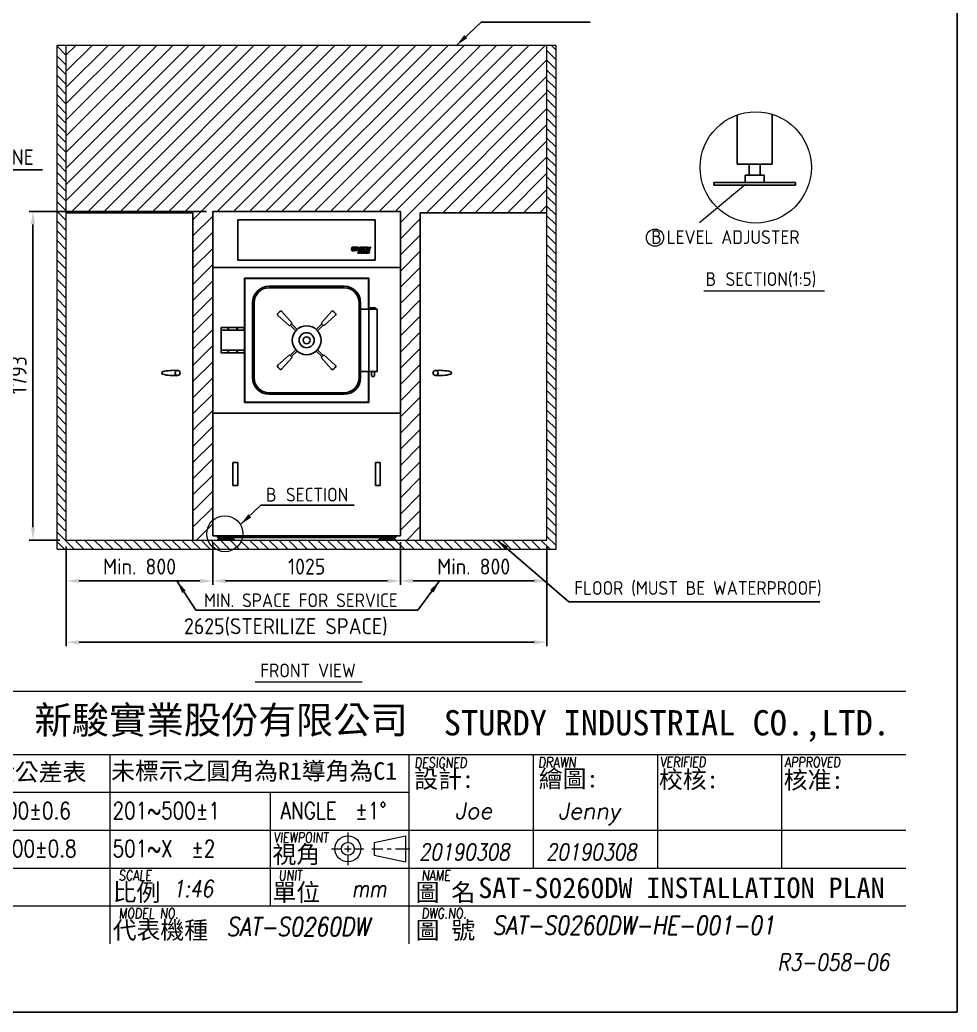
# Model space of a CAD drawing. Header units: millimetres. Extents: x -215875 to 13478, y -2277 to 9476.
# Drawn here: x 8358 to 13478, y 0 to 5417 of the extents above; entities that cross this region are included whole.
import ezdxf

# ---------------------------------------------------------------- set-up
doc = ezdxf.new("R2010")
doc.units = ezdxf.units.MM
doc.header["$MEASUREMENT"] = 0
doc.linetypes.add('HIDDEN', pattern=[9.525, 6.35, -3.175])
doc.layers.get('0').update_dxf_attribs({"lineweight": 25})
for name, color, linetype, lineweight in [('D', 3, 'Continuous', 13), ('DIM', 3, 'Continuous', 9), ('F', 7, 'Continuous', 15), ('H', 2, 'HIDDEN', 15), ('S', 4, 'Continuous', 15), ('T', 4, 'Continuous', 15)]:
    doc.layers.add(name, color=color, linetype=linetype, lineweight=lineweight)
doc.styles.get("Standard").update_dxf_attribs({"font": 'KAIU.TTF'})
doc.styles.add('STU25', font='isocp2.shx')
doc.styles.add('Text', font='romans.shx', dxfattribs={"width": 0.8, "oblique": 10})
doc.dimstyles.new('STU25', dxfattribs={"dimscale": 35, "dimtxt": 2.5, "dimasz": 2, "dimexe": 0.6, "dimexo": 1, "dimgap": 1, "dimtad": 1, "dimdsep": 46, "dimtxsty": 'STU25', "dimcen": 2, "dimazin": 2, "dimtfac": 1, "dimtmove": 0, "dimatfit": 3, "dimfxl": 0, "dimtolj": 1, "dimtzin": 0, "dimarcsym": 0})
doc.dimstyles.new('STU25$7', dxfattribs={"dimscale": 35, "dimtxt": 2.5, "dimasz": 2, "dimexe": 1.25, "dimexo": 0.625, "dimgap": 1, "dimtad": 0, "dimdec": 4, "dimdsep": 46, "dimtxsty": 'STU25', "dimcen": 2.5, "dimazin": 2, "dimtfac": 1, "dimtdec": 4, "dimtmove": 0, "dimatfit": 3, "dimfxl": 0, "dimtolj": 1, "dimtzin": 0, "dimarcsym": 0})

# ---------------------------------------------------------------- blocks, each defined once
blk = doc.blocks.new('*D5')
at = {"layer": 'D', "color": 0, "lineweight": -2}
for p, q in [((9412.4, 2565.1), (9412.4, 2332.7)), ((8612.4, 2542.1), (8612.4, 2332.7)), ((8682.4, 2353.7), (9342.4, 2353.7))]:
    blk.add_line(p, q, dxfattribs=at)
at = {"layer": 'D', "color": 0}
for points in [[(8682.4, 2365.4), (8682.4, 2342), (8612.4, 2353.7)], [(9342.4, 2342), (9342.4, 2365.4), (9412.4, 2353.7)]]:
    blk.add_solid(points, dxfattribs=at)
at = {"layer": 'Defpoints', "color": 0}
for p in [(9412.4, 2600.1), (8612.4, 2577.1), (9412.4, 2353.7)]:
    blk.add_point(p, dxfattribs=at)
at = {"layer": 'D', "color": 0, "insert": (9012.4, 2432.4), "char_height": 87.5, "attachment_point": 5, "style": 'STU25'}
blk.add_mtext('\\A1;Min. 800', dxfattribs=at)
blk = doc.blocks.new('*D6')
at = {"layer": 'D', "color": 0, "lineweight": -2}
for p, q in [((10437.4, 2565.1), (10437.4, 2332.7)), ((11237.4, 2542.1), (11237.4, 2332.7)), ((10507.4, 2353.7), (11167.4, 2353.7))]:
    blk.add_line(p, q, dxfattribs=at)
at = {"layer": 'D', "color": 0}
for points in [[(10507.4, 2365.4), (10507.4, 2342), (10437.4, 2353.7)], [(11167.4, 2342), (11167.4, 2365.4), (11237.4, 2353.7)]]:
    blk.add_solid(points, dxfattribs=at)
at = {"layer": 'Defpoints', "color": 0}
for p in [(10437.4, 2600.1), (11237.4, 2577.1), (11237.4, 2353.7)]:
    blk.add_point(p, dxfattribs=at)
at = {"layer": 'D', "color": 0, "insert": (10837.4, 2432.4), "char_height": 87.5, "attachment_point": 5, "style": 'STU25'}
blk.add_mtext('\\A1;Min. 800', dxfattribs=at)
blk = doc.blocks.new('*D7')
at = {"layer": 'D', "color": 0, "lineweight": -2}
for p, q in [((9377.4, 4370.1), (8409.3, 4370.1)), ((8430.3, 4300.1), (8430.3, 2647.1)), ((8577.4, 2577.1), (8409.3, 2577.1))]:
    blk.add_line(p, q, dxfattribs=at)
at = {"layer": 'D', "color": 0}
for points in [[(8442, 4300.1), (8418.6, 4300.1), (8430.3, 4370.1)], [(8418.6, 2647.1), (8442, 2647.1), (8430.3, 2577.1)]]:
    blk.add_solid(points, dxfattribs=at)
at = {"layer": 'Defpoints', "color": 0}
for p in [(9412.4, 4370.1), (8430.3, 2577.1), (8612.4, 2577.1)]:
    blk.add_point(p, dxfattribs=at)
at = {"layer": 'D', "color": 0, "insert": (8351.6, 3477.1), "char_height": 87.5, "attachment_point": 5, "rotation": 90, "style": 'STU25'}
blk.add_mtext('\\A1;1793', dxfattribs=at)
blk = doc.blocks.new('*D21')
at = {"layer": 'D', "color": 0, "lineweight": -2}
for p, q in [((9412.4, 2565.1), (9412.4, 2332.7)), ((10437.4, 2565.1), (10437.4, 2332.7)), ((9482.4, 2353.7), (10367.4, 2353.7))]:
    blk.add_line(p, q, dxfattribs=at)
at = {"layer": 'D', "color": 0}
for points in [[(9482.4, 2365.4), (9482.4, 2342), (9412.4, 2353.7)], [(10367.4, 2342), (10367.4, 2365.4), (10437.4, 2353.7)]]:
    blk.add_solid(points, dxfattribs=at)
at = {"layer": 'Defpoints', "color": 0}
for p in [(9412.4, 2600.1), (10437.4, 2600.1), (10437.4, 2353.7)]:
    blk.add_point(p, dxfattribs=at)
at = {"layer": 'D', "color": 0, "insert": (9924.9, 2432.4), "char_height": 87.5, "attachment_point": 5, "style": 'STU25'}
blk.add_mtext('\\A1;1025', dxfattribs=at)
blk = doc.blocks.new('新駿LOGO')
at = {"attachment_point": 1, "style": 'STU25'}
for s, insert, char_height in [('{\\f標楷體|b0|i0|c136|p65;新駿實業股份有限公司}', (-504.12, -439.33), 3.25), ('{\\f標楷體|b0|i0|c136|p65;STURDY\\H0.9667x; \\H1.034x;INDUSTRIAL CO.,LTD.}', (-455.51, -439.78), 3)]:
    blk.add_mtext(s, dxfattribs=dict(at, insert=insert, char_height=char_height))
blk = doc.blocks.new('H421')
at = {"layer": 'F', "color": 7}
for p, q in [((155.91, 38.09), (286.91, 38.09)), ((211.36, 38.09), (286.91, 38.09)), ((155.91, 30.59), (286.91, 30.59)), ((192.41, 30.59), (192.41, 17.09)), ((242.66, 30.59), (242.66, 17.09)), ((257.41, 30.59), (257.41, 17.09)), ((272.16, 30.59), (272.16, 17.09)), ((155.91, 26.09), (227.91, 26.09)), ((211.41, 26.09), (211.41, 17.09)), ((155.91, 21.59), (286.91, 21.59)), ((214.91, 21.59), (286.91, 21.59)), ((227.91, 21.59), (286.91, 21.59)), ((155.91, 17.09), (286.91, 17.09)), ((211.41, 17.09), (211.41, 12.59)), ((227.91, 17.09), (227.91, 8.09)), ((286.91, 12.59), (155.91, 12.59))]:
    blk.add_line(p, q, dxfattribs=at)
at = {"layer": 'F'}
for p, q in [((227.91, 30.59), (227.91, 17.09)), ((192.41, 17.09), (192.41, 8.09))]:
    blk.add_line(p, q, dxfattribs=at)
at = {"layer": 'F', "color": 0}
for p, q in [((220.66, 21.32), (220.66, 20.14)), ((223.77, 20.14), (227.5, 20.92)), ((223.77, 20.14), (223.77, 18.62)), ((227.5, 20.92), (227.5, 17.84)), ((218.72, 19.38), (219.89, 19.38)), ((220.27, 19.38), (221.04, 19.38)), ((220.66, 19.77), (220.66, 19)), ((221.42, 19.38), (222.57, 19.38)), ((223.49, 19.38), (224.81, 19.38)), ((225.34, 19.38), (225.81, 19.38)), ((226.31, 19.38), (228.03, 19.38)), ((220.66, 18.62), (220.66, 17.45)), ((223.77, 18.62), (227.5, 17.84))]:
    blk.add_line(p, q, dxfattribs=at)
for radius in [1.54, 0.762]:
    blk.add_circle((220.66, 19.38), radius, dxfattribs=at)
blk.add_blockref('新駿LOGO', (687.56, 475.62))
at = {"layer": 'F', "lineweight": -3}
for s, height, p in [('未標註者一般公差表', 2.076, (164.12, 27.45)), ('未標示之圓角為R1導角為C1', 2.0757, (192.54, 27.58)), ('設計:', 2.076, (228.54, 26.61)), ('繪圖:', 2.076, (243.32, 26.66)), ('校核:', 2.076, (257.59, 26.57)), ('核准:', 2.076, (272.41, 26.52)), ('視角', 2.076, (211.71, 17.69)), ('比例', 2.076, (192.73, 13.19)), ('單位', 2.076, (211.71, 13.19)), ('圖 名', 2.076, (228.7, 13.19)), ('代表機種', 2.076, (192.73, 8.69)), ('圖 號', 2.076, (228.7, 8.69))]:
    blk.add_text(s, height=height, dxfattribs=at).set_placement(p)
at = {"layer": 'F', "color": 1, "lineweight": 15, "style": 'Text', "oblique": 5, "width": 0.8}
for s, height, p in [('DESIGNED', 1.2, (228.57, 29.01)), ('DRAWN', 1.245, (243.23, 29.03)), ('VERIFIED', 1.2, (257.72, 29.09)), ('APPROVED', 1.2, (272.5, 29.06)), ('VIEWPOINT', 1.2, (211.83, 20.13)), ('SCALE', 1.2, (193.44, 15.63)), ('UNIT', 1.2, (212.42, 15.63)), ('NAME', 1.2, (229.41, 15.63)), ('MODEL NO.', 1.2, (193.44, 11.13)), ('DWG.NO.', 1.2, (229.41, 11.13))]:
    blk.add_text(s, height=height, dxfattribs=at).set_placement(p)
at = {"layer": 'F', "lineweight": 20, "style": 'Text', "width": 0.8}
for s, p in [('51~100±0.6', (174.32, 22.91)), ('201~500±1', (192.72, 22.91)), ('ANGLE  ±1%%D', (212.68, 22.91)), ('101~200±0.8', (173.63, 18.41)), ('501~X  ±2', (192.72, 18.41))]:
    blk.add_text(s, height=2, dxfattribs=at).set_placement(p)
blk = doc.blocks.new('*D206')
at = {"layer": 'D', "color": 0, "lineweight": -2}
for p, q in [((8612.4, 2542.1), (8612.4, 1998.2)), ((11237.4, 2542.1), (11237.4, 1998.2)), ((8682.4, 2019.2), (11167.4, 2019.2))]:
    blk.add_line(p, q, dxfattribs=at)
at = {"layer": 'D', "color": 0}
for points in [[(8682.4, 2030.8), (8682.4, 2007.5), (8612.4, 2019.2)], [(11167.4, 2007.5), (11167.4, 2030.8), (11237.4, 2019.2)]]:
    blk.add_solid(points, dxfattribs=at)
at = {"layer": 'Defpoints', "color": 0}
for p in [(8612.4, 2577.1), (11237.4, 2577.1), (11237.4, 2019.2)]:
    blk.add_point(p, dxfattribs=at)
at = {"layer": 'D', "color": 0, "insert": (9811.3, 2102.5), "char_height": 87.5, "attachment_point": 5, "style": 'STU25'}
blk.add_mtext('\\A1;{\\Fisocp2.shx;2625(STERILIZE SPACE)}', dxfattribs=at)

msp = doc.modelspace()

# ---------------------------------------------------------------- hatches: boundary and pattern name
at = {"layer": 'DIM'}
h = msp.add_hatch(dxfattribs=at)
h.set_pattern_fill('ANSI31', color=256, scale=500, style=0)
h.set_pattern_definition([(45, (210710.774, 34612.7), (-44.194174, 44.194174), [])])
h.paths.add_polyline_path([(11237.38, 4587.14), (11237.38, 5277.14), (8612.38, 5277.14), (8612.38, 4364.075), (9304.095, 4364.075), (9304.095, 2577.14), (9412.38, 2577.14), (9412.38, 2600.14), (9412.38, 3270.14), (9412.38, 4065.14), (9412.38, 4370.14), (10437.38, 4370.14), (10437.38, 4065.14), (10437.38, 4065.14), (10437.38, 3270.14), (10437.38, 2600.14), (10437.38, 2577.14), (10545.664, 2577.14), (10545.664, 4364.075), (11237.38, 4364.075), (11237.38, 4577.14)])
at = {"layer": 'H'}
h = msp.add_hatch(dxfattribs=at)
h.set_pattern_fill('ANSI31', color=256, scale=300, angle=90, style=0)
h.set_pattern_definition([(135, (210710.774, 34612.7), (-26.516504, -26.516504), [])])
h.paths.add_polyline_path([(8612.38, 2577.14), (8612.38, 5277.14), (8562.38, 5277.14), (8562.38, 2527.14), (11287.38, 2527.14), (11287.38, 5277.14), (11237.38, 5277.14), (11237.38, 2577.14), (10409.38, 2577.14), (10320.38, 2577.14), (9529.38, 2577.14), (9440.38, 2577.14)])

# ---------------------------------------------------------------- linework, layer by layer
at = {"linetype": 'Continuous'}
for p, q in [((12276.725, 4628.594), (12276.725, 4897.419)), ((12466.725, 4901.394), (12466.725, 4628.594)), ((12466.725, 4628.594), (12276.725, 4628.594)), ((12341.725, 4628.594), (12341.725, 4568.594)), ((12401.725, 4568.594), (12401.725, 4628.594)), ((12319.764, 4568.594), (12423.687, 4568.594)), ((12319.764, 4528.594), (12319.764, 4568.594)), ((12423.687, 4568.594), (12423.687, 4528.594)), ((12149.225, 4528.594), (12594.225, 4528.594)), ((12149.225, 4513.594), (12149.225, 4528.594)), ((12594.225, 4513.594), (12149.225, 4513.594)), ((12594.225, 4528.594), (12594.225, 4513.594))]:
    msp.add_line(p, q, dxfattribs=at)
for p, q in [((8612.38, 4364.075), (9304.095, 4364.075)), ((9304.095, 4364.075), (9304.095, 2577.14)), ((9412.38, 4370.14), (10437.38, 4370.14)), ((9412.38, 4065.14), (9412.38, 4370.14)), ((10437.38, 4370.14), (10437.38, 4065.14)), ((10545.664, 4364.075), (10545.664, 2577.14)), ((11237.38, 4364.075), (10545.664, 4364.075)), ((9549.88, 4325.64), (10299.88, 4325.64)), ((9549.88, 4325.64), (9549.88, 4105.64)), ((10299.88, 4325.64), (10299.88, 4105.64)), ((10437.38, 4065.14), (9412.38, 4065.14)), ((9412.38, 3270.14), (9412.38, 4065.14)), ((10437.38, 4065.14), (9412.38, 4065.14)), ((9549.88, 4105.64), (10299.88, 4105.64)), ((10437.38, 3270.14), (10437.38, 4065.14)), ((10264.38, 4007.14), (9585.38, 4007.14)), ((9585.38, 3328.14), (9585.38, 4007.14)), ((10264.38, 4007.14), (9585.38, 4007.14)), ((9585.38, 3328.14), (9585.38, 4007.14)), ((10129.88, 3962.64), (9719.88, 3962.64)), ((9719.88, 3954.34), (10129.88, 3954.34)), ((10264.38, 3328.14), (10264.38, 4007.14)), ((10264.38, 3837.64), (10264.38, 4007.14)), ((9629.88, 3462.64), (9629.88, 3872.64)), ((9638.18, 3462.64), (9638.18, 3872.64)), ((10211.58, 3872.64), (10211.58, 3462.64)), ((10219.88, 3462.64), (10219.88, 3872.64)), ((9831.298, 3746.373), (9766.598, 3804.709)), ((9787.811, 3825.922), (9846.148, 3761.222)), ((10003.612, 3761.222), (10061.948, 3825.922)), ((10083.162, 3804.709), (10018.461, 3746.373)), ((10219.88, 3837.64), (10309.38, 3837.64)), ((10271.88, 3844.14), (10272.38, 3844.64)), ((10271.88, 3838.14), (10271.88, 3844.14)), ((10272.38, 3837.64), (10271.88, 3838.14)), ((10272.38, 3844.64), (10301.38, 3844.64)), ((10301.38, 3837.64), (10272.38, 3837.64)), ((10301.38, 3844.64), (10301.88, 3844.14)), ((10301.88, 3838.14), (10301.38, 3837.64)), ((10301.88, 3844.14), (10301.88, 3838.14)), ((10309.38, 3837.64), (10309.38, 3497.64)), ((9846.148, 3761.222), (9831.298, 3746.373)), ((9835.364, 3750.438), (9865.938, 3719.865)), ((9872.655, 3726.582), (9842.082, 3757.156)), ((10007.678, 3757.156), (9977.104, 3726.582)), ((9983.822, 3719.865), (10014.395, 3750.438)), ((10018.461, 3746.373), (10003.612, 3761.222)), ((9457.38, 3600.64), (9457.38, 3734.64)), ((9457.38, 3722.64), (9585.38, 3722.64)), ((9459.38, 3736.64), (9581.38, 3736.64)), ((9583.38, 3722.64), (9583.38, 3734.64)), ((9585.38, 3612.64), (9457.38, 3612.64)), ((9581.38, 3598.64), (9459.38, 3598.64)), ((9583.38, 3600.64), (9583.38, 3612.64)), ((9766.982, 3530.918), (9831.298, 3588.908)), ((9831.298, 3588.908), (9846.148, 3574.059)), ((9865.938, 3615.416), (9835.364, 3584.842)), ((9842.082, 3578.125), (9872.655, 3608.698)), ((9977.104, 3608.698), (10007.678, 3578.125)), ((10014.395, 3584.842), (9983.822, 3615.416)), ((10003.612, 3574.059), (10018.461, 3588.908)), ((10018.461, 3588.908), (10083.162, 3530.572)), ((9846.148, 3574.059), (9787.811, 3509.359)), ((10061.602, 3509.743), (10003.612, 3574.059)), ((10309.38, 3497.64), (10219.88, 3497.64)), ((10264.38, 3328.14), (10264.38, 3497.64)), ((10278.88, 3479.64), (10278.88, 3497.64)), ((10278.88, 3479.64), (10280.88, 3469.64)), ((10280.88, 3469.64), (10292.88, 3469.64)), ((10292.88, 3469.64), (10294.88, 3479.64)), ((10294.88, 3479.64), (10294.88, 3497.64)), ((10129.88, 3380.94), (9719.88, 3380.94)), ((10129.88, 3372.64), (9719.88, 3372.64)), ((10264.38, 3328.14), (9585.38, 3328.14)), ((10264.38, 3328.14), (9585.38, 3328.14)), ((9412.38, 3270.14), (10437.38, 3270.14)), ((9412.38, 2600.14), (9412.38, 3270.14)), ((10437.38, 3270.14), (9412.38, 3270.14)), ((10437.38, 3270.14), (10437.38, 2600.14)), ((9522.38, 3000.14), (9522.38, 2875.14)), ((9522.38, 3000.14), (9549.38, 3000.14)), ((9549.38, 3000.14), (9549.38, 2875.14)), ((10300.38, 3000.14), (10300.38, 2875.14)), ((10327.38, 3000.14), (10300.38, 3000.14)), ((10327.38, 3000.14), (10327.38, 2875.14)), ((9522.38, 2875.14), (9549.38, 2875.14)), ((10327.38, 2875.14), (10300.38, 2875.14)), ((10437.38, 2600.14), (9412.38, 2600.14)), ((9437.38, 2600.14), (9437.38, 2590.14)), ((10412.38, 2600.14), (10412.38, 2590.14)), ((10412.38, 2590.14), (9437.38, 2590.14)), ((9529.38, 2581.14), (9440.38, 2581.14)), ((9440.38, 2581.14), (9440.38, 2577.14)), ((9440.38, 2577.14), (9529.38, 2577.14)), ((9471.601, 2581.14), (9471.601, 2590.14)), ((9498.159, 2590.14), (9471.601, 2590.14)), ((9478.24, 2590.14), (9478.24, 2581.14)), ((9491.519, 2590.14), (9491.519, 2581.14)), ((9498.159, 2581.14), (9498.159, 2590.14)), ((9529.38, 2577.14), (9529.38, 2581.14)), ((10409.38, 2581.14), (10320.38, 2581.14)), ((10320.38, 2581.14), (10320.38, 2577.14)), ((10320.38, 2577.14), (10409.38, 2577.14)), ((10351.601, 2581.14), (10351.601, 2590.14)), ((10378.159, 2590.14), (10351.601, 2590.14)), ((10358.24, 2590.14), (10358.24, 2581.14)), ((10371.519, 2590.14), (10371.519, 2581.14)), ((10378.159, 2581.14), (10378.159, 2590.14)), ((10409.38, 2577.14), (10409.38, 2581.14))]:
    msp.add_line(p, q)
for points in [[(10245.029, 4167.768), (10245.029, 4171.645), (10249.743, 4171.645)], [(10249.743, 4171.645), (10249.743, 4167.768)], [(10210.101, 4142.799), (10209.354, 4144.938), (10205.892, 4144.938), (10205.117, 4142.799), (10204.011, 4142.799), (10206.682, 4150.387), (10208.477, 4150.387), (10211.192, 4142.799), (10210.101, 4142.799)], [(10207.702, 4149.631), (10207.515, 4149.631), (10206.15, 4145.736), (10209.066, 4145.736), (10207.702, 4149.631)], [(10218.706, 4142.799), (10218.706, 4150.387), (10224.236, 4150.387), (10224.236, 4149.578), (10219.812, 4149.578), (10219.812, 4147.215), (10223.905, 4147.215), (10223.905, 4146.406), (10219.812, 4146.406), (10219.812, 4143.607), (10224.236, 4143.607), (10224.236, 4142.799), (10218.706, 4142.799)], [(10229.81, 4142.799), (10227.799, 4145.8), (10225.803, 4142.799), (10224.539, 4142.799), (10227.181, 4146.608), (10224.553, 4150.387), (10225.788, 4150.387), (10227.785, 4147.406), (10229.824, 4150.387), (10231.046, 4150.387), (10228.403, 4146.619), (10231.074, 4142.799), (10229.81, 4142.799)], [(10245.029, 4163.052), (10241.253, 4163.052), (10241.253, 4167.768), (10245.029, 4167.768)], [(10249.743, 4163.052), (10249.743, 4159.28), (10245.029, 4159.28), (10245.029, 4163.052)], [(10249.743, 4167.768), (10253.617, 4167.768), (10253.617, 4163.052)], [(10253.617, 4163.052), (10249.743, 4163.052)], [(10262.38, 3497.64), (10262.38, 3330.14), (9587.38, 3330.14), (9587.38, 4005.14), (10262.38, 4005.14), (10262.38, 3837.64)]]:
    msp.add_lwpolyline(points)
for centre, radius in [((9924.88, 3667.64), 78.75), ((9497.38, 3729.64), 2.25), ((9545.38, 3729.64), 2.25), ((9924.88, 3667.64), 41.25), ((9924.88, 3667.64), 18.75), ((9497.38, 3605.64), 2.25), ((9545.38, 3605.64), 2.25), ((9220.472, 3488.974), 13.838), ((10629.287, 3488.974), 13.838)]:
    msp.add_circle(centre, radius)
for centre, radius, start, end in [((9719.88, 3872.64), 90, 90, 180), ((9719.88, 3872.64), 81.7, 90, 180), ((10129.88, 3872.64), 90, 0, 90), ((10129.88, 3872.64), 81.7, 0, 90), ((9770.138, 3808.249), 5.007, 146.352885, 225), ((9812.399, 3780.121), 55.773, 123.647115, 146.352885), ((9784.271, 3822.382), 5.007, 39.078128, 123.647115), ((10065.489, 3822.382), 5.007, 56.352885, 135), ((10037.36, 3780.121), 55.773, 33.647115, 56.352885), ((10079.621, 3808.249), 5.007, 309.078128, 33.647115), ((9459.38, 3734.64), 2, 90, 180), ((9581.38, 3734.64), 2, 0, 90), ((9459.38, 3600.64), 2, 180, 270), ((9581.38, 3600.64), 2, 270, 0), ((9770.138, 3527.032), 5.007, 129.078078, 213.647115), ((9812.399, 3555.16), 55.773, 213.647115, 236.352885), ((10037.36, 3555.16), 55.773, 303.647115, 326.352885), ((10079.621, 3527.032), 5.007, 326.352885, 45), ((9141.456, 3488.974), 7.438, 92.871294, 267.128706), ((9200.842, 3251.091), 252.485, 85.540935, 104.343446), ((9200.842, 3726.856), 252.485, 255.656554, 274.459065), ((9784.271, 3512.899), 5.007, 236.352885, 315), ((10065.489, 3512.899), 5.007, 219.078078, 303.647115), ((10648.917, 3251.091), 252.485, 75.656554, 94.459065), ((10648.917, 3726.856), 252.485, 265.540935, 284.343446), ((10708.304, 3488.974), 7.438, 272.871294, 87.128706), ((9719.88, 3462.64), 90, 180, 270), ((9719.88, 3462.64), 81.7, 180, 270), ((10129.88, 3462.64), 90, 270, 0), ((10129.88, 3462.64), 81.7, 270, 0)]:
    msp.add_arc(centre, radius, start, end)
for points, knots in [([(10173.838, 4162.173), (10173.838, 4161.417), (10173.983, 4160.771), (10174.277, 4160.237), (10174.57, 4159.702), (10174.977, 4159.265), (10175.5, 4158.924), (10176.023, 4158.582), (10176.623, 4158.334), (10177.303, 4158.178), (10177.982, 4158.021), (10178.719, 4157.942), (10179.513, 4157.942), (10180.37, 4157.942), (10181.101, 4158.029), (10181.708, 4158.205), (10182.314, 4158.38), (10182.806, 4158.606), (10183.182, 4158.883), (10183.558, 4159.159), (10183.83, 4159.477), (10183.997, 4159.836), (10184.164, 4160.196), (10184.248, 4160.56), (10184.248, 4160.928), (10184.248, 4161.684), (10184.054, 4162.241), (10183.668, 4162.602), (10183.281, 4162.96), (10182.858, 4163.214), (10182.398, 4163.362), (10181.603, 4163.619), (10180.678, 4163.863), (10179.623, 4164.095), (10178.568, 4164.324), (10177.266, 4164.624), (10175.719, 4164.992), (10174.757, 4165.214), (10173.959, 4165.504), (10173.321, 4165.864), (10172.683, 4166.223), (10172.177, 4166.624), (10171.8, 4167.066), (10171.423, 4167.509), (10171.157, 4167.979), (10171, 4168.476), (10170.843, 4168.975), (10170.765, 4169.481), (10170.765, 4169.997), (10170.765, 4170.993), (10171, 4171.854), (10171.471, 4172.582), (10171.942, 4173.311), (10172.563, 4173.913), (10173.336, 4174.393), (10174.11, 4174.872), (10174.736, 4175.164), (10175.718, 4175.395), (10176.701, 4175.624), (10178.04, 4175.632), (10179.043, 4175.632), (10180.214, 4175.632), (10184.473, 4175.632), (10184.473, 4175.632), (10184.473, 4175.632), (10184.46, 4172.878), (10184.46, 4172.878), (10184.46, 4172.878), (10178.007, 4172.918), (10177.362, 4172.783), (10176.885, 4172.684), (10176.462, 4172.637), (10176.065, 4172.444), (10175.666, 4172.25), (10175.338, 4171.988), (10175.077, 4171.656), (10174.815, 4171.324), (10174.685, 4170.909), (10174.685, 4170.413), (10174.685, 4169.71), (10174.93, 4169.163), (10175.421, 4168.766), (10175.912, 4168.37), (10176.555, 4168.07), (10177.35, 4167.868), (10177.433, 4167.85), (10177.763, 4167.771), (10178.337, 4167.632), (10178.912, 4167.495), (10179.555, 4167.343), (10180.266, 4167.177), (10180.976, 4167.011), (10181.671, 4166.85), (10182.351, 4166.693), (10183.03, 4166.536), (10183.516, 4166.421), (10183.809, 4166.347), (10184.54, 4166.144), (10185.178, 4165.868), (10185.722, 4165.518), (10186.265, 4165.168), (10186.72, 4164.767), (10187.086, 4164.315), (10187.451, 4163.863), (10187.723, 4163.38), (10187.901, 4162.864), (10188.078, 4162.348), (10188.168, 4161.832), (10188.168, 4161.316), (10188.168, 4160.21), (10187.911, 4159.265), (10187.399, 4158.482), (10186.887, 4157.698), (10186.213, 4157.058), (10185.377, 4156.561), (10184.54, 4156.062), (10183.589, 4155.698), (10182.524, 4155.468), (10181.458, 4155.238), (10180.37, 4155.122), (10179.262, 4155.122), (10177.987, 4155.122), (10176.785, 4155.261), (10175.657, 4155.537), (10174.528, 4155.814), (10173.545, 4156.237), (10172.709, 4156.809), (10171.873, 4157.38), (10171.204, 4158.114), (10170.703, 4159.007), (10170.201, 4159.901), (10169.939, 4160.956), (10169.919, 4162.173), (10169.919, 4162.173), (10173.838, 4162.173), (10173.838, 4162.173)], [0, 0, 0, 0, 1, 1, 1, 2, 2, 2, 3, 3, 3, 4, 4, 4, 5, 5, 5, 6, 6, 6, 7, 7, 7, 8, 8, 8, 9, 9, 9, 10, 10, 10, 11, 11, 11, 12, 12, 12, 13, 13, 13, 14, 14, 14, 15, 15, 15, 16, 16, 16, 17, 17, 17, 18, 18, 18, 19, 19, 19, 20, 20, 20, 21, 21, 21, 22, 22, 22, 23, 23, 23, 24, 24, 24, 25, 25, 25, 26, 26, 26, 27, 27, 27, 28, 28, 28, 29, 29, 29, 30, 30, 30, 31, 31, 31, 32, 32, 32, 33, 33, 33, 34, 34, 34, 35, 35, 35, 36, 36, 36, 37, 37, 37, 38, 38, 38, 39, 39, 39, 40, 40, 40, 41, 41, 41, 42, 42, 42, 43, 43, 43, 44, 44, 44, 45, 45, 45, 45]), ([(10222.008, 4155.38), (10222.008, 4155.38), (10222.008, 4175.632), (10222.008, 4175.632), (10222.008, 4175.632), (10229.578, 4175.632), (10229.578, 4175.632), (10231.129, 4175.632), (10232.308, 4175.438), (10233.12, 4175.052), (10233.928, 4174.664), (10234.569, 4174.075), (10235.039, 4173.287), (10235.508, 4172.499), (10235.743, 4171.607), (10235.743, 4170.614), (10235.743, 4169.43), (10235.399, 4168.311), (10234.717, 4167.257), (10234.032, 4166.206), (10233.067, 4165.401), (10231.82, 4164.846), (10231.82, 4164.846), (10238.427, 4155.38), (10238.427, 4155.38), (10238.427, 4155.38), (10233.304, 4155.38), (10233.304, 4155.38), (10233.304, 4155.38), (10228.257, 4163.671), (10228.257, 4163.671), (10228.257, 4163.671), (10225.97, 4163.671), (10225.97, 4163.671), (10225.97, 4163.671), (10225.97, 4155.38), (10225.97, 4155.38), (10225.97, 4155.38), (10222.008, 4155.38), (10222.008, 4155.38)], [0, 0, 0, 0, 1, 1, 1, 2, 2, 2, 3, 3, 3, 4, 4, 4, 5, 5, 5, 6, 6, 6, 7, 7, 7, 8, 8, 8, 9, 9, 9, 10, 10, 10, 11, 11, 11, 12, 12, 12, 13, 13, 13, 13]), ([(10225.97, 4166.441), (10225.97, 4166.441), (10226.931, 4166.441), (10226.931, 4166.441), (10228.662, 4166.441), (10229.863, 4166.82), (10230.532, 4167.579), (10231.2, 4168.337), (10231.538, 4169.194), (10231.538, 4170.151), (10231.538, 4170.981), (10231.266, 4171.64), (10230.727, 4172.129), (10230.188, 4172.616), (10229.09, 4172.861), (10227.436, 4172.861), (10227.436, 4172.861), (10225.97, 4172.861), (10225.97, 4172.861), (10225.97, 4172.861), (10225.97, 4166.441), (10225.97, 4166.441)], [0, 0, 0, 0, 1, 1, 1, 2, 2, 2, 3, 3, 3, 4, 4, 4, 5, 5, 5, 6, 6, 6, 7, 7, 7, 7]), ([(10238.809, 4155.38), (10238.809, 4155.38), (10238.809, 4175.632), (10238.809, 4175.632), (10238.809, 4175.632), (10247.523, 4175.632), (10247.523, 4175.632), (10249.858, 4175.632), (10251.675, 4175.258), (10252.973, 4174.511), (10254.275, 4173.763), (10255.309, 4172.66), (10256.08, 4171.206), (10256.85, 4169.751), (10257.237, 4167.992), (10257.237, 4165.931), (10257.237, 4163.915), (10256.869, 4162.112), (10256.134, 4160.527), (10255.402, 4158.938), (10254.333, 4157.684), (10252.927, 4156.763), (10251.523, 4155.841), (10249.596, 4155.38), (10247.155, 4155.38), (10247.155, 4155.38), (10238.809, 4155.38), (10238.809, 4155.38)], [0, 0, 0, 0, 1, 1, 1, 2, 2, 2, 3, 3, 3, 4, 4, 4, 5, 5, 5, 6, 6, 6, 7, 7, 7, 8, 8, 8, 9, 9, 9, 9]), ([(10263.357, 4155.38), (10263.357, 4155.38), (10263.357, 4163.864), (10263.357, 4163.864), (10263.357, 4163.864), (10256.55, 4175.632), (10256.55, 4175.632), (10256.55, 4175.632), (10258.167, 4175.632), (10258.167, 4175.632), (10258.167, 4175.632), (10259.744, 4175.699), (10260.912, 4175.093), (10262.08, 4174.487), (10262.456, 4173.459), (10262.456, 4173.459), (10262.456, 4173.459), (10266.144, 4167.086), (10266.144, 4167.086), (10266.144, 4167.086), (10271.294, 4175.632), (10271.294, 4175.632), (10271.294, 4175.632), (10274.637, 4175.632), (10274.637, 4175.632), (10274.637, 4175.632), (10267.563, 4163.89), (10267.563, 4163.89), (10267.563, 4163.89), (10267.563, 4155.38), (10267.563, 4155.38), (10267.563, 4155.38), (10263.357, 4155.38), (10263.357, 4155.38)], [0, 0, 0, 0, 1, 1, 1, 2, 2, 2, 3, 3, 3, 4, 4, 4, 5, 5, 5, 6, 6, 6, 7, 7, 7, 8, 8, 8, 9, 9, 9, 10, 10, 10, 11, 11, 11, 11]), ([(10216.2, 4155.746), (10215.088, 4155.164), (10213.677, 4154.871), (10211.973, 4154.871), (10210.293, 4154.871), (10208.853, 4155.144), (10207.648, 4155.683)], [13, 13, 13, 13, 14, 14, 14, 15, 15, 15, 15]), ([(10209.082, 4158.738), (10209.847, 4158.006), (10210.835, 4157.641), (10212.047, 4157.641), (10213.243, 4157.641), (10214.195, 4158.002), (10214.902, 4158.725)], [5, 5, 5, 5, 6, 6, 6, 7, 7, 7, 7]), ([(10215, 4145.789), (10215, 4145.789), (10213.018, 4145.789), (10213.018, 4145.789), (10213.018, 4145.789), (10213.018, 4142.799), (10213.018, 4142.799), (10213.018, 4142.799), (10211.911, 4142.799), (10211.911, 4142.799), (10211.911, 4142.799), (10211.911, 4150.387), (10211.911, 4150.387), (10211.911, 4150.387), (10214.942, 4150.387), (10214.942, 4150.387), (10217.254, 4150.387), (10217.7, 4149.025), (10217.7, 4148.375), (10217.7, 4148.375), (10217.7, 4147.822), (10217.7, 4147.822), (10217.7, 4147.151), (10217.254, 4145.789), (10215, 4145.789)], [0, 0, 0, 0, 1, 1, 1, 2, 2, 2, 3, 3, 3, 4, 4, 4, 5, 5, 5, 6, 6, 6, 7, 7, 7, 8, 8, 8, 8]), ([(10216.594, 4148.354), (10216.594, 4149.429), (10215.517, 4149.578), (10214.913, 4149.578), (10214.913, 4149.578), (10213.018, 4149.578), (10213.018, 4149.578), (10213.018, 4149.578), (10213.018, 4146.598), (10213.018, 4146.598), (10213.018, 4146.598), (10214.942, 4146.598), (10214.942, 4146.598), (10215.545, 4146.598), (10216.594, 4146.757), (10216.594, 4147.833), (10216.594, 4147.833), (10216.594, 4148.354), (10216.594, 4148.354)], [0, 0, 0, 0, 1, 1, 1, 2, 2, 2, 3, 3, 3, 4, 4, 4, 5, 5, 5, 6, 6, 6, 6]), ([(10237.482, 4142.702), (10235.227, 4142.702), (10234.609, 4144.075), (10234.609, 4144.746), (10234.609, 4144.746), (10234.609, 4148.45), (10234.609, 4148.45), (10234.609, 4149.099), (10235.198, 4150.462), (10237.511, 4150.462), (10239.751, 4150.462), (10240.397, 4149.162), (10240.397, 4148.439), (10240.397, 4148.439), (10239.292, 4148.439), (10239.292, 4148.439), (10239.292, 4149.482), (10238.085, 4149.663), (10237.511, 4149.663), (10236.922, 4149.663), (10235.715, 4149.482), (10235.715, 4148.428), (10235.715, 4148.428), (10235.715, 4144.746), (10235.715, 4144.746), (10235.715, 4143.671), (10236.922, 4143.501), (10237.511, 4143.501), (10238.085, 4143.501), (10239.292, 4143.671), (10239.292, 4144.746), (10239.292, 4144.746), (10239.292, 4146.172), (10239.292, 4146.172), (10239.292, 4146.172), (10237.18, 4146.172), (10237.18, 4146.172), (10237.18, 4146.172), (10237.18, 4146.981), (10237.18, 4146.981), (10237.18, 4146.981), (10240.397, 4146.981), (10240.397, 4146.981), (10240.397, 4146.981), (10240.397, 4144.735), (10240.397, 4144.735), (10240.397, 4144.065), (10239.766, 4142.702), (10237.482, 4142.702)], [0, 0, 0, 0, 1, 1, 1, 2, 2, 2, 3, 3, 3, 4, 4, 4, 5, 5, 5, 6, 6, 6, 7, 7, 7, 8, 8, 8, 9, 9, 9, 10, 10, 10, 11, 11, 11, 12, 12, 12, 13, 13, 13, 14, 14, 14, 15, 15, 15, 16, 16, 16, 16]), ([(10246.561, 4142.799), (10246.561, 4142.799), (10244.55, 4146.002), (10244.55, 4146.002), (10244.55, 4146.002), (10242.869, 4146.002), (10242.869, 4146.002), (10242.869, 4146.002), (10242.869, 4142.799), (10242.869, 4142.799), (10242.869, 4142.799), (10241.763, 4142.799), (10241.763, 4142.799), (10241.763, 4142.799), (10241.763, 4150.387), (10241.763, 4150.387), (10241.763, 4150.387), (10244.794, 4150.387), (10244.794, 4150.387), (10247.106, 4150.387), (10247.566, 4149.035), (10247.566, 4148.386), (10247.566, 4148.386), (10247.566, 4148.024), (10247.566, 4148.024), (10247.566, 4147.459), (10247.221, 4146.406), (10245.713, 4146.076), (10245.713, 4146.076), (10247.81, 4142.799), (10247.81, 4142.799), (10247.81, 4142.799), (10246.561, 4142.799), (10246.561, 4142.799)], [0, 0, 0, 0, 1, 1, 1, 2, 2, 2, 3, 3, 3, 4, 4, 4, 5, 5, 5, 6, 6, 6, 7, 7, 7, 8, 8, 8, 9, 9, 9, 10, 10, 10, 11, 11, 11, 11]), ([(10246.46, 4148.354), (10246.46, 4149.429), (10245.369, 4149.578), (10244.765, 4149.578), (10244.765, 4149.578), (10242.869, 4149.578), (10242.869, 4149.578), (10242.869, 4149.578), (10242.869, 4146.811), (10242.869, 4146.811), (10242.869, 4146.811), (10244.794, 4146.811), (10244.794, 4146.811), (10245.398, 4146.811), (10246.46, 4146.97), (10246.46, 4148.034), (10246.46, 4148.034), (10246.46, 4148.354), (10246.46, 4148.354)], [0, 0, 0, 0, 1, 1, 1, 2, 2, 2, 3, 3, 3, 4, 4, 4, 5, 5, 5, 6, 6, 6, 6]), ([(10251.661, 4142.702), (10249.406, 4142.702), (10248.774, 4144.044), (10248.774, 4144.746), (10248.774, 4144.746), (10248.774, 4148.45), (10248.774, 4148.45), (10248.774, 4149.131), (10249.363, 4150.462), (10251.675, 4150.462), (10253.916, 4150.462), (10254.562, 4149.131), (10254.562, 4148.439), (10254.562, 4148.439), (10254.562, 4144.735), (10254.562, 4144.735), (10254.562, 4144.033), (10253.959, 4142.702), (10251.661, 4142.702)], [0, 0, 0, 0, 1, 1, 1, 2, 2, 2, 3, 3, 3, 4, 4, 4, 5, 5, 5, 6, 6, 6, 6]), ([(10253.456, 4148.428), (10253.456, 4149.493), (10252.25, 4149.663), (10251.675, 4149.663), (10251.086, 4149.663), (10249.88, 4149.493), (10249.88, 4148.428), (10249.88, 4148.428), (10249.88, 4144.746), (10249.88, 4144.746), (10249.88, 4143.671), (10251.086, 4143.501), (10251.675, 4143.501), (10252.25, 4143.501), (10253.456, 4143.671), (10253.456, 4144.746), (10253.456, 4144.746), (10253.456, 4148.428), (10253.456, 4148.428)], [0, 0, 0, 0, 1, 1, 1, 2, 2, 2, 3, 3, 3, 4, 4, 4, 5, 5, 5, 6, 6, 6, 6]), ([(10258.701, 4142.702), (10256.373, 4142.702), (10255.784, 4144.033), (10255.784, 4144.746), (10255.784, 4144.746), (10255.784, 4150.387), (10255.784, 4150.387), (10255.784, 4150.387), (10256.891, 4150.387), (10256.891, 4150.387), (10256.891, 4150.387), (10256.891, 4144.746), (10256.891, 4144.746), (10256.891, 4143.671), (10258.111, 4143.501), (10258.686, 4143.501), (10259.275, 4143.501), (10260.481, 4143.671), (10260.481, 4144.746), (10260.481, 4144.746), (10260.481, 4150.387), (10260.481, 4150.387), (10260.481, 4150.387), (10261.587, 4150.387), (10261.587, 4150.387), (10261.587, 4150.387), (10261.587, 4144.735), (10261.587, 4144.735), (10261.587, 4144.022), (10261.013, 4142.702), (10258.701, 4142.702)], [0, 0, 0, 0, 1, 1, 1, 2, 2, 2, 3, 3, 3, 4, 4, 4, 5, 5, 5, 6, 6, 6, 7, 7, 7, 8, 8, 8, 9, 9, 9, 10, 10, 10, 10]), ([(10266.041, 4145.789), (10266.041, 4145.789), (10264.059, 4145.789), (10264.059, 4145.789), (10264.059, 4145.789), (10264.059, 4142.799), (10264.059, 4142.799), (10264.059, 4142.799), (10262.953, 4142.799), (10262.953, 4142.799), (10262.953, 4142.799), (10262.953, 4150.387), (10262.953, 4150.387), (10262.953, 4150.387), (10265.984, 4150.387), (10265.984, 4150.387), (10268.296, 4150.387), (10268.741, 4149.025), (10268.741, 4148.375), (10268.741, 4148.375), (10268.741, 4147.822), (10268.741, 4147.822), (10268.741, 4147.151), (10268.296, 4145.789), (10266.041, 4145.789)], [0, 0, 0, 0, 1, 1, 1, 2, 2, 2, 3, 3, 3, 4, 4, 4, 5, 5, 5, 6, 6, 6, 7, 7, 7, 8, 8, 8, 8]), ([(10267.635, 4148.354), (10267.635, 4149.429), (10266.558, 4149.578), (10265.955, 4149.578), (10265.955, 4149.578), (10264.059, 4149.578), (10264.059, 4149.578), (10264.059, 4149.578), (10264.059, 4146.598), (10264.059, 4146.598), (10264.059, 4146.598), (10265.984, 4146.598), (10265.984, 4146.598), (10266.587, 4146.598), (10267.635, 4146.757), (10267.635, 4147.833), (10267.635, 4147.833), (10267.635, 4148.354), (10267.635, 4148.354)], [0, 0, 0, 0, 1, 1, 1, 2, 2, 2, 3, 3, 3, 4, 4, 4, 5, 5, 5, 6, 6, 6, 6])]:
    msp.add_open_spline(points, degree=3, knots=knots)
for points in [[(10185.669, 4175.632), (10185.669, 4175.632), (10204.364, 4175.632), (10204.364, 4175.632)], [(10185.669, 4172.835), (10185.669, 4172.835), (10185.669, 4175.632), (10185.669, 4175.632)], [(10192.136, 4172.835), (10192.136, 4172.835), (10185.669, 4172.835), (10185.669, 4172.835)], [(10192.136, 4155.38), (10192.136, 4155.38), (10192.136, 4172.835), (10192.136, 4172.835)], [(10196.342, 4172.835), (10196.342, 4172.835), (10196.342, 4155.38), (10196.342, 4155.38)], [(10201.45, 4172.835), (10201.45, 4172.835), (10196.342, 4172.835), (10196.342, 4172.835)], [(10202.007, 4172.835), (10202.007, 4172.835), (10201.45, 4172.835), (10201.45, 4172.835)], [(10203.263, 4172.458), (10202.623, 4172.934), (10202.007, 4172.835), (10202.007, 4172.835)], [(10203.734, 4171.341), (10203.667, 4171.802), (10203.532, 4172.257), (10203.263, 4172.458)], [(10203.734, 4175.632), (10203.734, 4175.632), (10205.152, 4175.632), (10205.152, 4175.632)], [(10203.734, 4163.232), (10203.734, 4163.232), (10203.734, 4167.758), (10203.734, 4171.341)], [(10205.152, 4175.632), (10205.152, 4175.632), (10206.321, 4175.708), (10207.226, 4174.705)], [(10207.226, 4174.705), (10208.053, 4173.791), (10207.941, 4172.665), (10207.941, 4172.665)], [(10207.941, 4172.665), (10207.941, 4172.665), (10207.941, 4163.205), (10207.941, 4163.205)], [(10215.964, 4175.632), (10215.964, 4175.632), (10219.635, 4175.632), (10219.635, 4175.632)], [(10215.964, 4162.904), (10215.964, 4162.904), (10215.964, 4175.632), (10215.964, 4175.632)], [(10219.635, 4175.632), (10219.635, 4175.632), (10219.635, 4163.192), (10219.635, 4163.192)], [(10196.342, 4155.38), (10196.342, 4155.38), (10192.136, 4155.38), (10192.136, 4155.38)], [(10204.787, 4158.107), (10204.087, 4159.178), (10203.734, 4160.888), (10203.734, 4163.232)], [(10207.648, 4155.683), (10206.445, 4156.227), (10205.489, 4157.034), (10204.787, 4158.107)], [(10207.941, 4163.205), (10207.941, 4160.958), (10208.322, 4159.469), (10209.082, 4158.738)], [(10214.902, 4158.725), (10215.61, 4159.448), (10215.964, 4160.84), (10215.964, 4162.904)], [(10218.751, 4158.148), (10218.164, 4157.132), (10217.312, 4156.33), (10216.2, 4155.746)], [(10219.635, 4163.192), (10219.635, 4160.846), (10219.34, 4159.166), (10218.751, 4158.148)]]:
    msp.add_open_spline(points, degree=3)
at = {"layer": 'D', "linetype": 'Continuous'}
msp.add_line((12321.318, 4518.625), (12071.087, 4308.719), dxfattribs=at)
at = {"layer": 'D'}
for p, q in [((12094.186, 3938.128), (12753.966, 3938.128)), ((9644.476, 1802.634), (10227.648, 1802.634))]:
    msp.add_line(p, q, dxfattribs=at)
for centre, radius in [((12377.76, 4610.981), 303.734), ((11827.798, 4227.903), 46.868), ((9478.545, 2611.708), 98.378)]:
    msp.add_circle(centre, radius, dxfattribs=at)
at = {"layer": 'Defpoints', "color": 6}
msp.add_lwpolyline([(0, 9476), (0, 0), (13478, 0), (13478, 9476)], close=True, dxfattribs=at)
at = {"layer": 'S'}
for p, q in [((8562.38, 2527.14), (8562.38, 5277.14)), ((11287.38, 5277.14), (8562.38, 5277.14)), ((8612.38, 2577.14), (8612.38, 5277.14)), ((11237.38, 2577.14), (11237.38, 5277.14)), ((11287.38, 2527.14), (11287.38, 5277.14)), ((8612.38, 2577.14), (11237.38, 2577.14)), ((8562.38, 2527.14), (11287.38, 2527.14))]:
    msp.add_line(p, q, dxfattribs=at)

# ---------------------------------------------------------------- block references
at = {"xscale": 46, "yscale": 46, "zscale": 46}
msp.add_blockref('H421', (0, 0), dxfattribs=at)

# ---------------------------------------------------------------- texts
at = {"layer": 'D', "color": 4}
msp.add_text('SAT-S0260DW INSTALLATION PLAN', height=112.5, dxfattribs=at).set_placement((10862.459, 622.357))
at = {"layer": 'D', "color": 11, "attachment_point": 1}
for s, insert, char_height in [('{\\Fisocp2.shx;\\C3;FALSE CELILING LINE}', (7444.11, 4709.371), 85), ('{\\Fisocp2.shx;\\C3;B\\f???|b0|i0|c0|p65; \\Fisocp2.shx;LEVEL ADJUSTER}', (11806.987, 4268.253), 75), ('{\\Fisocp2.shx;B} {\\Fisocp2.shx;SECTION(1:5)}', (12104.42, 4039.045), 75), ('{\\Fisocp2.shx;\\C3;B\\f標楷體|b0|i0|c136|p65; \\Fisocp2.shx;SECTION}', (9703.705, 2862.347), 75), ('{\\Fisocp2.shx;\\C3;FLOOR (MUST BE WATERPROOF)}', (11386.407, 2352.84), 75), ('{\\Fisocp2.shx;\\C3;MIN. SPACE FOR SERVICE}', (9364.104, 2285.57), 75), ('{\\Fisocp2.shx;FRONT VIEW}', (9671.551, 1902.787), 75)]:
    msp.add_mtext(s, dxfattribs=dict(at, insert=insert, char_height=char_height))
at = {"layer": 'T', "lineweight": 20, "style": 'Text', "oblique": 10}
for s, p in [('Joe', (10734.714, 1055.046)), ('Jenny', (11298.226, 1053.375))]:
    msp.add_text(s, height=90, dxfattribs=at).set_placement(p)
at = {"layer": 'T', "lineweight": 20, "style": 'Text', "oblique": 10, "width": 0.8}
for s, height, p in [('20190308', 90, (10539.166, 829.544)), ('20190308', 90, (11233.205, 829.544)), ('1:46', 92, (9193.376, 628.025)), ('mm', 92, (10171.25, 628.286)), ('SAT-S0260DW', 101.2, (9486.713, 415.81)), ('SAT-S0260DW-HE-001-01', 101.2, (10940.359, 423.384))]:
    msp.add_text(s, height=height, dxfattribs=at).set_placement(p)
at = {"layer": 'T', "linetype": 'Continuous', "lineweight": 20, "insert": (12497.515, 318.957), "char_height": 92, "attachment_point": 1, "style": 'Text'}
msp.add_mtext('{R3-058-06}', dxfattribs=at)

# ---------------------------------------------------------------- dimensions: what is measured, and where the dimension line sits
at = {"layer": 'D'}
dim = msp.add_linear_dim(base=(8430.309, 2577.14), p1=(9412.38, 4370.14), p2=(8612.38, 2577.14), angle=90, dimstyle='STU25', dxfattribs=at)
dim.commit()
dim.dimension.update_dxf_attribs({"geometry": '*D7', "text_midpoint": (8430.309, 3477.14), "dimtype": 160})
for base, p1, p2, text, picture, middle in [((9412.38, 2353.688), (8612.38, 2577.14), (9412.38, 2600.14), 'Min. <>', '*D5', (9012.38, 2353.688)), ((11237.38, 2353.688), (10437.38, 2600.14), (11237.38, 2577.14), 'Min. <>', '*D6', (10837.38, 2353.688)), ((11237.38, 2019.164), (8612.38, 2577.14), (11237.38, 2577.14), '{\\Fisocp2.shx;<>(STERILIZE SPACE)}', '*D206', (9811.335, 2019.164))]:
    dim = msp.add_linear_dim(base=base, p1=p1, p2=p2, text=text, dimstyle='STU25', dxfattribs=at)
    dim.commit()
    dim.dimension.update_dxf_attribs({"geometry": picture, "text_midpoint": middle, "dimtype": 160})
dim = msp.add_linear_dim(base=(10437.38, 2353.688), p1=(9412.38, 2600.14), p2=(10437.38, 2600.14), dimstyle='STU25', dxfattribs=at)
dim.commit()
dim.dimension.update_dxf_attribs({"geometry": '*D21', "text_midpoint": (9924.88, 2432.438)})

# ---------------------------------------------------------------- leaders
for points, override in [([(10742.823, 5277.14), (10878.454, 5403.891), (11473.618, 5403.891)], {"dimgap": 1, "dimtad": 0}), ([(7350.31, 4437.122), (7427.987, 4597.332), (8481.513, 4597.332)], {"dimgap": 1, "dimtad": 0}), ([(9563.658, 2661.042), (9675.019, 2766.812), (10184.907, 2766.812)], {"dimgap": 1, "dimtad": 0}), ([(10964.692, 2577.14), (11356.289, 2240.232), (12728.481, 2240.232)], {"dimgap": 1, "dimtad": 0}), ([(9216.798, 2353.688), (9318.874, 2194.37), (10532.311, 2194.37)], {"dimexe": 0.6, "dimexo": 1, "dimtad": 1, "dimdec": 2, "dimcen": 2, "dimtdec": 2}), ([(10650.922, 2353.688), (10532.311, 2194.37)], {"dimexe": 0.6, "dimexo": 1, "dimtad": 1, "dimdec": 2, "dimcen": 2, "dimtdec": 2})]:
    msp.add_leader(points, dimstyle='STU25$7', override=override, dxfattribs=at)

doc.saveas('drawing.dxf')
